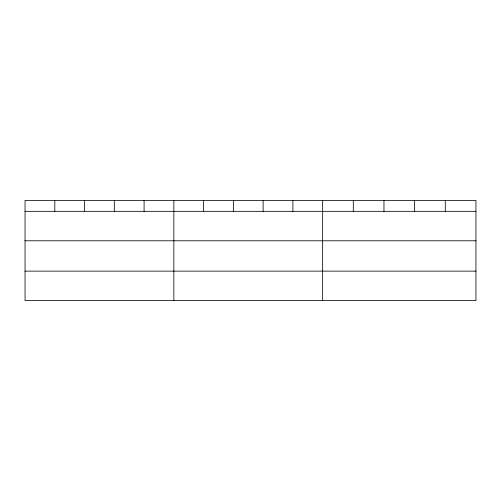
<?xml version="1.0" encoding="UTF-8"?>
<svg xmlns="http://www.w3.org/2000/svg" width="501" height="501" viewBox="0 0 501 501"><rect width="100%" height="100%" fill="white"/><g stroke="black" fill="none" stroke-linecap="round" stroke-linejoin="round"><path stroke-width="0.75" d="M475.95 240.787L475.95 200.425L25.05 200.425L25.05 300.575L475.95 300.575L475.95 240.787L25.05 240.787M25.05 211.334L475.95 211.334M25.05 271.129L475.95 271.129M445.289 200.425L445.289 211.334M414.628 200.425L414.628 211.334M383.966 200.425L383.966 211.334M353.305 200.425L353.305 211.334M322.644 200.425L322.644 300.575M292.885 200.425L292.885 211.334M263.125 200.425L263.125 211.334M233.366 200.425L233.366 211.334M203.606 200.425L203.606 211.334M173.847 200.425L173.847 300.575M144.088 200.425L144.088 211.334M114.328 200.425L114.328 211.334M84.569 200.425L84.569 211.334M54.809 200.425L54.809 211.334"/></g></svg>
